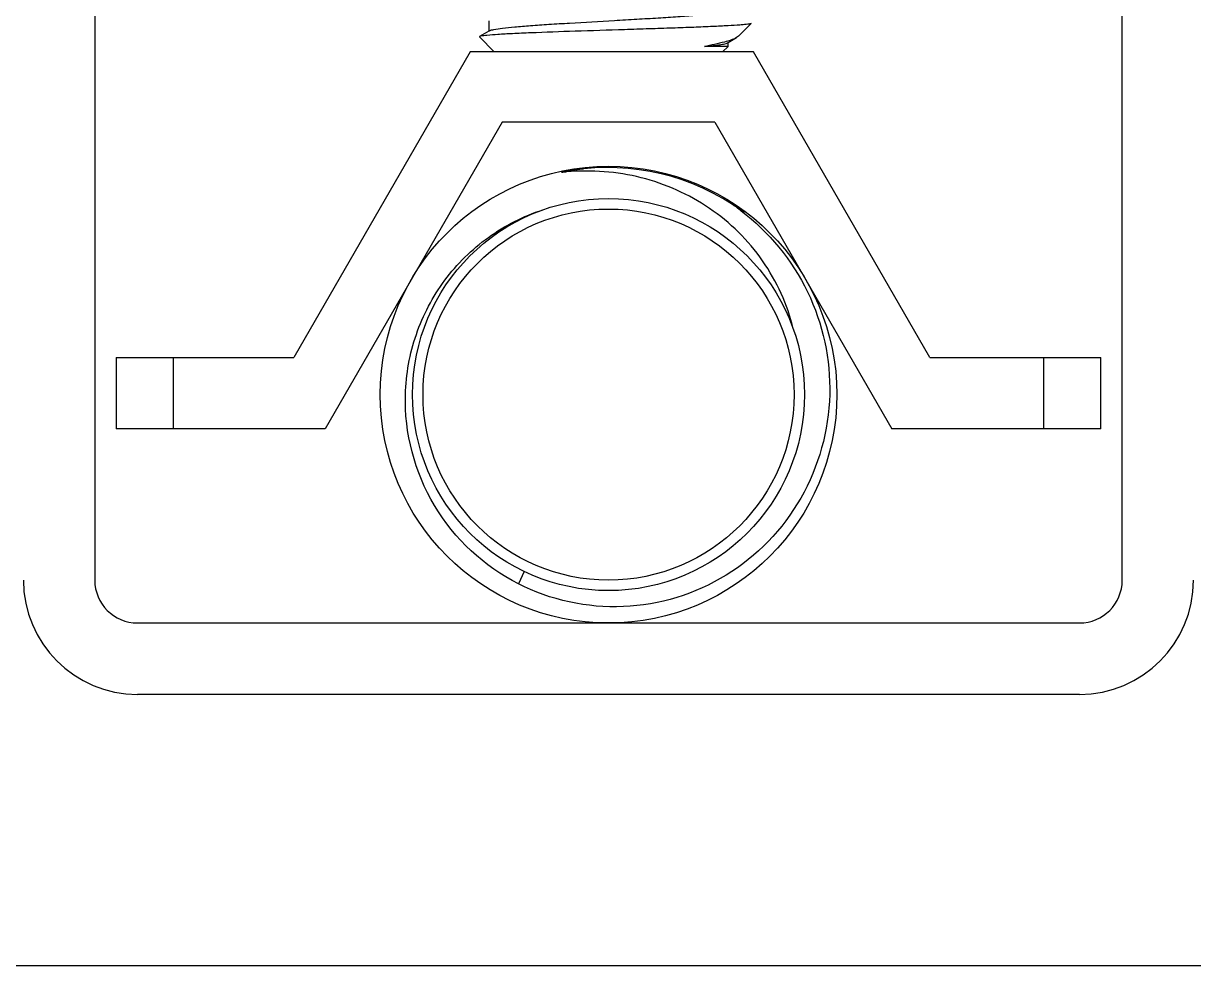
# Model space of a CAD drawing. Extents: x 1382187 to 1725648, y 860327 to 1571294.
# Drawn here: x 1537455.4 to 1537931.7, y 1251642 to 1252025.4 of the extents above; entities that cross this region are included whole.
import ezdxf

# ---------------------------------------------------------------- set-up
doc = ezdxf.new("R2010")
doc.units = 0
doc.header["$LTSCALE"] = 1000
doc.header["$MEASUREMENT"] = 0

msp = doc.modelspace()

# ---------------------------------------------------------------- linework, layer by layer
at = {"linetype": 'Continuous'}
for p, q in [((1537484.49, 1252182.18), (1537484.49, 1251798.86)), ((1537902.66, 1251798.86), (1537902.66, 1252182.18)), ((1537644.9, 1252026.44), (1537644.9, 1252022.22)), ((1537746.47, 1252020.18), (1537751.66, 1252025.37)), ((1537751.66, 1252025.37), (1537751.61, 1252025.33)), ((1537641.08, 1252020), (1537641.02, 1252019.84)), ((1537644.9, 1252022.22), (1537641.08, 1252020)), ((1537645.14, 1252022.36), (1537644.9, 1252022.22)), ((1537746.47, 1252020.18), (1537745.65, 1252019.58)), ((1537647.11, 1252013.75), (1537641.02, 1252019.84)), ((1537742.25, 1252015.96), (1537732.62, 1252015.96)), ((1537740.04, 1252013.75), (1537742.25, 1252015.96)), ((1537742.01, 1252017.46), (1537742.25, 1252017.6)), ((1537742.25, 1252017.6), (1537745.65, 1252019.58)), ((1537742.25, 1252015.96), (1537742.25, 1252017.6)), ((1537637.27, 1252013.75), (1537565.51, 1251889.46)), ((1537752.56, 1252013.75), (1537637.27, 1252013.75)), ((1537824.32, 1251889.46), (1537752.56, 1252013.75)), ((1537650.32, 1251985.19), (1537578.28, 1251860.42)), ((1537736.84, 1251985.19), (1537650.32, 1251985.19)), ((1537736.84, 1251985.19), (1537808.87, 1251860.42)), ((1537747.21, 1251949.41), (1537747.39, 1251949.27)), ((1537747.39, 1251949.27), (1537747.5, 1251949.19)), ((1537748.59, 1251948.53), (1537748.73, 1251948.43)), ((1537493.2, 1251889.46), (1537493.2, 1251860.42)), ((1537493.2, 1251889.46), (1537565.51, 1251889.46)), ((1537516.43, 1251889.46), (1537516.43, 1251860.42)), ((1537824.32, 1251889.46), (1537893.95, 1251889.46)), ((1537870.72, 1251860.42), (1537870.72, 1251889.46)), ((1537893.95, 1251860.42), (1537893.95, 1251889.46)), ((1537578.28, 1251860.42), (1537493.2, 1251860.42)), ((1537893.95, 1251860.42), (1537808.87, 1251860.42)), ((1537659.31, 1251802.32), (1537656.93, 1251797.33)), ((1537501.91, 1251781.43), (1537586.27, 1251781.43)), ((1537586.27, 1251781.43), (1537885.24, 1251781.43)), ((1537603.04, 1251752.39), (1537501.91, 1251752.39)), ((1537885.24, 1251752.39), (1537603.04, 1251752.39)), ((1536874.65, 1251642.04), (1538512.5, 1251642.04))]:
    msp.add_line(p, q, dxfattribs=at)
for radius in [92.93, 79.77, 75.5]:
    msp.add_circle((1537693.58, 1251874.36), radius, dxfattribs=at)
for centre, radius, start, end in [((1537693.58, 1251874.36), 92.35, 56.9142, 101.9142), ((1537693.5, 1251874.73), 91.97, 100.9605, 101.914), ((1537684.88, 1251873.7), 91.61, 95.2242, 96.5024), ((1537693.54, 1251874.48), 92.22, 99.6229, 100.9604), ((1537693.6, 1251874.18), 92.53, 96.4409, 99.6221), ((1537691.85, 1251875.98), 91.96, 54.7563, 55.46), ((1537693.78, 1251874.68), 91.97, 56.1178, 56.914), ((1537691.73, 1251875.82), 92.16, 52.9894, 54.7559), ((1537693.68, 1251874.53), 92.14, 55.3635, 56.1178), ((1537693.55, 1251874.34), 92.38, 53.431, 55.363), ((1537501.91, 1251798.86), 46.46, 180, 270), ((1537501.91, 1251798.86), 17.42, 180, 270), ((1537885.24, 1251798.86), 46.46, 270, 0), ((1537885.24, 1251798.86), 17.42, 270, 0)]:
    msp.add_arc(centre, radius, start, end, dxfattribs=at)
for points, knots in [([(1537645.14, 1252022.36), (1537645.67, 1252022.67), (1537647.48, 1252022.99), (1537650.87, 1252023.52), (1537655.85, 1252024), (1537662.17, 1252024.52), (1537669.62, 1252025.03), (1537681.01, 1252025.73), (1537692.94, 1252026.41), (1537704.98, 1252027.1), (1537713.6, 1252027.61), (1537721.51, 1252028.13), (1537728.41, 1252028.64), (1537734.05, 1252029.14), (1537737.88, 1252029.59), (1537740.14, 1252029.96), (1537741.25, 1252030.23), (1537741.91, 1252030.43), (1537742.25, 1252030.69), (1537742.25, 1252030.8)], [0, 0, 0, 0, 0.018976, 0.054803, 0.106452, 0.172137, 0.249523, 0.33584, 0.522662, 0.616451, 0.705988, 0.788055, 0.85971, 0.918396, 0.962045, 0.977754, 0.989231, 0.996485, 1, 1, 1, 1]), ([(1537751.61, 1252025.33), (1537751.47, 1252025.25), (1537750.99, 1252025.15), (1537750.08, 1252024.99), (1537748.73, 1252024.85), (1537746.09, 1252024.62), (1537741.79, 1252024.36), (1537735.54, 1252024.06), (1537727.99, 1252023.75), (1537719.37, 1252023.44), (1537709.96, 1252023.13), (1537696.74, 1252022.71), (1537680.66, 1252022.2), (1537665.45, 1252021.67), (1537654.95, 1252021.21), (1537649.02, 1252020.9), (1537644.73, 1252020.58), (1537642.44, 1252020.35), (1537641.61, 1252020.17)], [0, 0, 0, 0, 0.004521, 0.012961, 0.025337, 0.041576, 0.085186, 0.142522, 0.21184, 0.290971, 0.377381, 0.468257, 0.651262, 0.815293, 0.882867, 0.937432, 0.976969, 1, 1, 1, 1]), ([(1537641.61, 1252020.17), (1537641.55, 1252020.16), (1537641.37, 1252020.12), (1537641.19, 1252020.07), (1537641.08, 1252020)], [0, 0, 0, 0, 0.327761, 1, 1, 1, 1]), ([(1537745.65, 1252019.58), (1537744.17, 1252018.72), (1537739.76, 1252017.45), (1537735.38, 1252016.49), (1537732.62, 1252015.96)], [0, 0, 0, 0, 0.378609, 1, 1, 1, 1]), ([(1537732.62, 1252015.96), (1537733.81, 1252016.07), (1537735.93, 1252016.29), (1537738.71, 1252016.64), (1537740.65, 1252017), (1537741.68, 1252017.27), (1537742.01, 1252017.46)], [0, 0, 0, 0, 0.375937, 0.67081, 0.879434, 1, 1, 1, 1]), ([(1537768.75, 1251901.06), (1537766.42, 1251910.92), (1537757.85, 1251929.91), (1537735.67, 1251951.64), (1537707.34, 1251964.3), (1537686.65, 1251965.85), (1537676.54, 1251964.93)], [0, 0, 0, 0, 0.249705, 0.499631, 0.74973, 1, 1, 1, 1]), ([(1537610.92, 1251874.36), (1537611.16, 1251882.65), (1537614.16, 1251899.26), (1537625.93, 1251921.61), (1537643.9, 1251939.36), (1537658.98, 1251946.98), (1537666.87, 1251949.53)], [0, 0, 0, 0, 0.250031, 0.500035, 0.750022, 1, 1, 1, 1]), ([(1537747.5, 1251949.19), (1537758.84, 1251940.57), (1537777.75, 1251917.67), (1537783.97, 1251888.6), (1537783.59, 1251874.36)], [0, 0, 0, 0, 0.500074, 1, 1, 1, 1]), ([(1537656.93, 1251797.33), (1537643.06, 1251804.41), (1537618.77, 1251826.77), (1537610.48, 1251858.8), (1537610.92, 1251874.36)], [0, 0, 0, 0, 0.500109, 1, 1, 1, 1]), ([(1537783.59, 1251874.36), (1537783.22, 1251859.79), (1537775.08, 1251830.34), (1537743.38, 1251797.67), (1537699.87, 1251784.19), (1537669.91, 1251790.72), (1537656.93, 1251797.33)], [0, 0, 0, 0, 0.250101, 0.50014, 0.750107, 1, 1, 1, 1])]:
    msp.add_open_spline(points, degree=3, knots=knots, dxfattribs=at)

doc.saveas('drawing.dxf')
